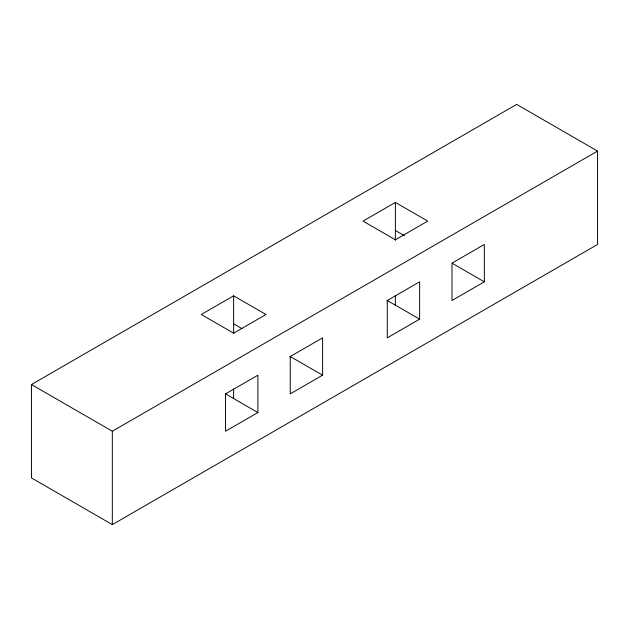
<?xml version="1.0" encoding="UTF-8"?>
<svg xmlns="http://www.w3.org/2000/svg" width="629" height="629" viewBox="0 0 629 629"><rect width="100%" height="100%" fill="white"/><g stroke="black" fill="none" stroke-linecap="round" stroke-linejoin="round"><path stroke-width="0.94" d="M31.45 384.539L516.676 104.39L597.55 151.086L597.55 244.461L112.324 524.61L31.45 477.914L31.45 384.539L112.324 431.227L597.55 151.086M233.422 333.299L265.981 314.5L233.626 295.827L201.28 314.5L233.626 333.173M395.161 239.916L427.72 221.117L395.374 202.444L363.019 221.117L395.374 239.791M225.331 393.998L257.89 375.198L257.89 412.553L225.544 431.227L225.544 393.872M387.079 300.615L419.629 281.816L419.629 319.17L387.283 337.844L387.283 300.489M322.591 375.198L290.236 393.872L290.236 356.525L322.591 337.844L322.591 375.198L289.733 356.226M484.33 281.816L451.984 300.497L451.984 263.142L484.33 244.461L484.33 281.816L452.322 263.339M395.374 230.458L404.494 235.726M387.079 300.371L419.629 319.17M233.626 323.841L241.921 328.629M225.331 393.754L257.89 412.553M395.374 202.444L395.374 240.034M395.374 295.583L395.374 305.159M233.626 295.827L233.626 333.417M233.626 388.966L233.626 398.542M112.324 431.227L112.324 524.61"/></g></svg>
